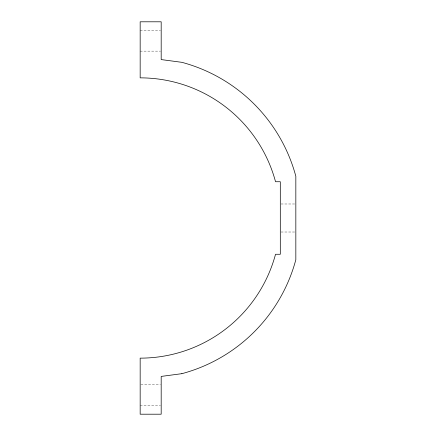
<?xml version="1.0" encoding="UTF-8"?>
<svg xmlns="http://www.w3.org/2000/svg" width="436" height="436" viewBox="0 0 436 436"><rect width="100%" height="100%" fill="white"/><g stroke="black" fill="none" stroke-linecap="round" stroke-linejoin="round"><path stroke-width="0.33" stroke-dasharray="2.18 1.64" d="M140.163 30.248L160.508 30.248M140.163 51.132L160.508 51.132M280.98 203.988L295.837 203.988M280.98 232.012L295.837 232.012M140.844 384.808L160.508 384.808M140.163 405.812L160.508 405.812"/><path stroke-width="0.65" d="M181.877 373.674L161.184 376.421L161.184 414.2L140.163 414.2L140.163 358.141A140.141 140.141 0 0 0 275.53 254.27L280.304 254.27L280.304 181.73L275.53 181.73A140.141 140.141 0 0 0 140.163 77.859L140.163 21.8L161.184 21.8L161.184 59.579L181.877 62.326A161.162 161.162 0 0 1 295.837 176.286L295.837 259.714A161.162 161.162 0 0 1 181.877 373.674"/></g></svg>
